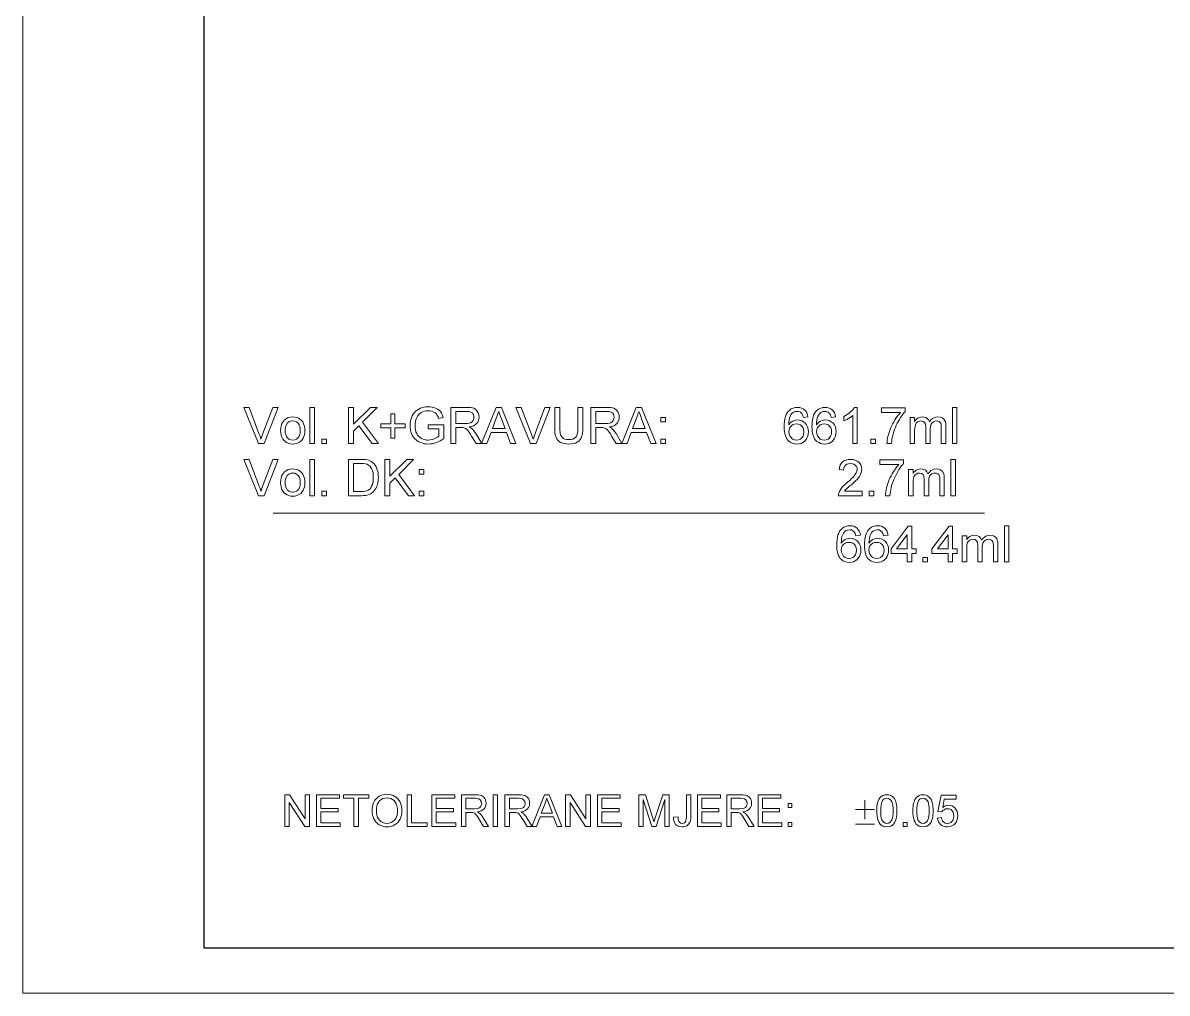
# Model space of a CAD drawing. Extents: x 0 to 297, y 0 to 420.
# Drawn here: x 0 to 126.2, y 0 to 107 of the extents above; entities that cross this region are included whole.
import ezdxf

# ---------------------------------------------------------------- set-up
doc = ezdxf.new("R2010")
doc.units = 0

msp = doc.modelspace()

# ---------------------------------------------------------------- linework, layer by layer
at = {"color": 7, "lineweight": 13}
for p, q in [((0, 0), (0, 420)), ((27.61, 52.95), (106.09, 52.95)), ((0, 0), (297, 0))]:
    msp.add_line(p, q, dxfattribs=at)
at = {"color": 7, "lineweight": 30}
for q in [(20, 415), (292, 5)]:
    msp.add_line((20, 5), q, dxfattribs=at)
at = {"color": 7, "lineweight": 13}
for points in [[(25.98, 60.61), (24.37, 64.61), (24.97, 64.61), (26.05, 61.73), (26.14, 61.51), (26.21, 61.29), (26.27, 61.09), (26.34, 61.3), (26.41, 61.52), (26.49, 61.73), (27.58, 64.61), (28.17, 64.61), (26.62, 60.61)], [(31.66, 60.61), (31.66, 64.61), (32.16, 64.61), (32.16, 60.61)], [(35.94, 60.61), (35.94, 64.61), (36.49, 64.61), (36.49, 62.76), (38.35, 64.61), (39.1, 64.61), (37.46, 62.97), (39.22, 60.61), (38.54, 60.61), (37.07, 62.58), (36.49, 62), (36.49, 60.61)], [(44.72, 62.23), (44.72, 62.67), (46.44, 62.67), (46.44, 61.18), (46.24, 61.04), (46.04, 60.91), (45.83, 60.8), (45.63, 60.72), (45.42, 60.65), (45.2, 60.6), (44.99, 60.57), (44.77, 60.56), (44.54, 60.57), (44.31, 60.6), (44.1, 60.65), (43.89, 60.72), (43.69, 60.81), (43.51, 60.92), (43.34, 61.05), (43.2, 61.19), (43.07, 61.35), (42.96, 61.53), (42.87, 61.73), (42.8, 61.93), (42.75, 62.14), (42.72, 62.37), (42.72, 62.6), (42.72, 62.82), (42.75, 63.05), (42.8, 63.26), (42.87, 63.47), (42.96, 63.68), (43.07, 63.87), (43.19, 64.04), (43.33, 64.19), (43.49, 64.32), (43.67, 64.43), (43.86, 64.51), (44.06, 64.58), (44.27, 64.63), (44.49, 64.66), (44.73, 64.67), (44.94, 64.66), (45.14, 64.64), (45.33, 64.59), (45.52, 64.53), (45.73, 64.43), (45.92, 64.3), (46.07, 64.15), (46.19, 63.96), (46.29, 63.75), (46.37, 63.5), (45.86, 63.37), (45.8, 63.56), (45.72, 63.72), (45.64, 63.85), (45.48, 64), (45.26, 64.12), (45.09, 64.18), (44.91, 64.21), (44.72, 64.23), (44.49, 64.21), (44.28, 64.18), (44.1, 64.11), (43.93, 64.03), (43.79, 63.94), (43.67, 63.82), (43.53, 63.63), (43.42, 63.42), (43.36, 63.23), (43.31, 63.04), (43.28, 62.83), (43.27, 62.62), (43.28, 62.36), (43.32, 62.12), (43.37, 61.91), (43.45, 61.72), (43.55, 61.55), (43.68, 61.4), (43.82, 61.28), (43.98, 61.18), (44.16, 61.1), (44.34, 61.05), (44.53, 61.01), (44.72, 61), (44.95, 61.02), (45.17, 61.07), (45.39, 61.14), (45.59, 61.24), (45.75, 61.34), (45.88, 61.44), (45.88, 62.23)], [(47.22, 60.61), (47.22, 64.61), (48.96, 64.61), (49.2, 64.61), (49.41, 64.59), (49.59, 64.55), (49.74, 64.51), (49.91, 64.42), (50.05, 64.29), (50.17, 64.13), (50.26, 63.94), (50.31, 63.74), (50.33, 63.53), (50.31, 63.33), (50.26, 63.14), (50.18, 62.97), (50.06, 62.82), (49.91, 62.68), (49.73, 62.58), (49.5, 62.5), (49.25, 62.45), (49.43, 62.35), (49.56, 62.25), (49.7, 62.09), (49.84, 61.91), (49.98, 61.71), (50.64, 60.61), (50, 60.61), (49.5, 61.45), (49.36, 61.68), (49.23, 61.86), (49.13, 62.01), (48.99, 62.17), (48.87, 62.27), (48.76, 62.33), (48.64, 62.37), (48.53, 62.39), (48.36, 62.39), (47.77, 62.39), (47.77, 60.61)], [(50.61, 60.61), (52.2, 64.61), (52.81, 64.61), (54.4, 60.61), (53.81, 60.61), (53.36, 61.84), (51.65, 61.84), (51.2, 60.61)], [(56, 60.61), (54.39, 64.61), (54.98, 64.61), (56.07, 61.73), (56.15, 61.51), (56.23, 61.29), (56.29, 61.09), (56.36, 61.3), (56.43, 61.52), (56.51, 61.73), (57.6, 64.61), (58.19, 64.61), (56.64, 60.61)], [(61.23, 64.61), (61.79, 64.61), (61.79, 62.31), (61.78, 62.03), (61.75, 61.77), (61.71, 61.55), (61.65, 61.36), (61.57, 61.19), (61.46, 61.04), (61.33, 60.9), (61.17, 60.78), (60.98, 60.68), (60.76, 60.61), (60.51, 60.57), (60.24, 60.56), (59.98, 60.57), (59.74, 60.61), (59.52, 60.67), (59.33, 60.75), (59.17, 60.86), (59.03, 60.99), (58.92, 61.14), (58.83, 61.31), (58.77, 61.47), (58.73, 61.65), (58.7, 61.85), (58.68, 62.07), (58.68, 62.31), (58.68, 64.61), (59.23, 64.61), (59.23, 62.33), (59.24, 62.09), (59.26, 61.88), (59.28, 61.71), (59.33, 61.57), (59.45, 61.35), (59.64, 61.19), (59.81, 61.12), (59.99, 61.07), (60.2, 61.06), (60.46, 61.08), (60.68, 61.12), (60.86, 61.21), (60.99, 61.32), (61.08, 61.45), (61.15, 61.61), (61.19, 61.81), (61.22, 62.05), (61.23, 62.33)], [(62.68, 60.61), (62.68, 64.61), (64.42, 64.61), (64.66, 64.61), (64.87, 64.59), (65.05, 64.55), (65.2, 64.51), (65.37, 64.42), (65.51, 64.29), (65.63, 64.13), (65.72, 63.94), (65.77, 63.74), (65.79, 63.53), (65.77, 63.33), (65.72, 63.14), (65.64, 62.97), (65.52, 62.82), (65.37, 62.68), (65.19, 62.58), (64.97, 62.5), (64.71, 62.45), (64.89, 62.35), (65.02, 62.25), (65.16, 62.09), (65.3, 61.91), (65.44, 61.71), (66.1, 60.61), (65.46, 60.61), (64.96, 61.45), (64.82, 61.68), (64.7, 61.86), (64.59, 62.01), (64.46, 62.17), (64.33, 62.27), (64.22, 62.33), (64.1, 62.37), (63.99, 62.39), (63.82, 62.39), (63.23, 62.39), (63.23, 60.61)], [(66.07, 60.61), (67.66, 64.61), (68.27, 64.61), (69.86, 60.61), (69.27, 60.61), (68.82, 61.84), (67.11, 61.84), (66.66, 60.61)], [(86.61, 63.56), (86.11, 63.5), (86.03, 63.77), (85.93, 63.95), (85.78, 64.07), (85.61, 64.15), (85.43, 64.17), (85.2, 64.14), (84.98, 64.05), (84.85, 63.93), (84.74, 63.77), (84.64, 63.59), (84.58, 63.42), (84.54, 63.22), (84.51, 62.97), (84.5, 62.7), (84.63, 62.86), (84.78, 62.99), (84.94, 63.1), (85.11, 63.17), (85.29, 63.21), (85.48, 63.23), (85.72, 63.2), (85.94, 63.13), (86.14, 63.02), (86.32, 62.86), (86.47, 62.67), (86.58, 62.45), (86.65, 62.2), (86.67, 61.93), (86.65, 61.68), (86.6, 61.45), (86.5, 61.23), (86.38, 61.03), (86.23, 60.86), (86.05, 60.73), (85.85, 60.64), (85.64, 60.58), (85.4, 60.56), (85.16, 60.58), (84.94, 60.63), (84.74, 60.72), (84.56, 60.85), (84.39, 61.01), (84.29, 61.15), (84.2, 61.31), (84.13, 61.5), (84.07, 61.71), (84.03, 61.94), (84.01, 62.2), (84, 62.48), (84.01, 62.8), (84.04, 63.09), (84.08, 63.36), (84.14, 63.6), (84.22, 63.81), (84.32, 64), (84.44, 64.16), (84.6, 64.32), (84.78, 64.45), (84.99, 64.54), (85.21, 64.6), (85.46, 64.61), (85.69, 64.6), (85.9, 64.54), (86.08, 64.46), (86.25, 64.33), (86.38, 64.18), (86.49, 64), (86.57, 63.79)], [(89.67, 63.56), (89.17, 63.5), (89.09, 63.77), (88.98, 63.95), (88.84, 64.07), (88.67, 64.15), (88.48, 64.17), (88.25, 64.14), (88.04, 64.05), (87.91, 63.93), (87.8, 63.77), (87.7, 63.59), (87.64, 63.42), (87.59, 63.22), (87.57, 62.97), (87.56, 62.7), (87.69, 62.86), (87.83, 62.99), (87.99, 63.1), (88.17, 63.17), (88.35, 63.21), (88.53, 63.23), (88.77, 63.2), (88.99, 63.13), (89.19, 63.02), (89.38, 62.86), (89.53, 62.67), (89.64, 62.45), (89.7, 62.2), (89.72, 61.93), (89.71, 61.68), (89.65, 61.45), (89.56, 61.23), (89.44, 61.03), (89.29, 60.86), (89.11, 60.73), (88.91, 60.64), (88.69, 60.58), (88.46, 60.56), (88.22, 60.58), (88, 60.63), (87.8, 60.72), (87.61, 60.85), (87.45, 61.01), (87.34, 61.15), (87.26, 61.31), (87.18, 61.5), (87.13, 61.71), (87.09, 61.94), (87.07, 62.2), (87.06, 62.48), (87.07, 62.8), (87.09, 63.09), (87.14, 63.36), (87.2, 63.6), (87.28, 63.81), (87.38, 64), (87.49, 64.16), (87.65, 64.32), (87.84, 64.45), (88.04, 64.54), (88.27, 64.6), (88.52, 64.61), (88.74, 64.6), (88.95, 64.54), (89.14, 64.46), (89.3, 64.33), (89.44, 64.18), (89.55, 64), (89.62, 63.79)], [(92.06, 60.61), (91.56, 60.61), (91.56, 63.73), (91.42, 63.62), (91.27, 63.51), (91.08, 63.39), (90.89, 63.29), (90.72, 63.21), (90.56, 63.14), (90.56, 63.61), (90.76, 63.72), (90.95, 63.83), (91.13, 63.95), (91.29, 64.08), (91.48, 64.26), (91.63, 64.44), (91.74, 64.61), (92.06, 64.61)], [(94.72, 64.06), (94.72, 64.56), (97.33, 64.56), (97.33, 64.15), (97.21, 64.01), (97.09, 63.85), (96.96, 63.68), (96.84, 63.49), (96.71, 63.29), (96.59, 63.08), (96.47, 62.85), (96.36, 62.63), (96.26, 62.4), (96.17, 62.17), (96.09, 61.94), (96.02, 61.7), (95.97, 61.5), (95.92, 61.29), (95.88, 61.07), (95.86, 60.85), (95.83, 60.61), (95.33, 60.61), (95.35, 60.81), (95.37, 61.02), (95.41, 61.25), (95.46, 61.49), (95.53, 61.74), (95.6, 61.96), (95.68, 62.18), (95.77, 62.39), (95.86, 62.61), (95.97, 62.82), (96.08, 63.02), (96.2, 63.22), (96.32, 63.41), (96.45, 63.59), (96.57, 63.76), (96.7, 63.91), (96.83, 64.06)], [(102.56, 60.61), (102.56, 64.61), (103.06, 64.61), (103.06, 60.61)], [(28.44, 62.06), (28.45, 62.31), (28.49, 62.54), (28.55, 62.75), (28.63, 62.94), (28.74, 63.1), (28.88, 63.24), (29.07, 63.38), (29.28, 63.48), (29.52, 63.54), (29.77, 63.56), (30, 63.54), (30.21, 63.5), (30.4, 63.42), (30.57, 63.31), (30.73, 63.17), (30.87, 63), (30.97, 62.81), (31.04, 62.6), (31.09, 62.36), (31.1, 62.1), (31.09, 61.84), (31.06, 61.6), (31.01, 61.4), (30.94, 61.23), (30.81, 61.03), (30.65, 60.87), (30.46, 60.73), (30.24, 60.64), (30.01, 60.58), (29.77, 60.56), (29.54, 60.57), (29.33, 60.62), (29.14, 60.7), (28.96, 60.81), (28.81, 60.94), (28.67, 61.11), (28.57, 61.31), (28.5, 61.53), (28.45, 61.78)], [(40.6, 61.23), (40.6, 62.34), (39.49, 62.34), (39.49, 62.78), (40.6, 62.78), (40.6, 63.89), (41.05, 63.89), (41.05, 62.78), (42.16, 62.78), (42.16, 62.34), (41.05, 62.34), (41.05, 61.23)], [(47.77, 62.84), (48.86, 62.84), (49.07, 62.84), (49.25, 62.87), (49.39, 62.91), (49.56, 63.01), (49.67, 63.15), (49.75, 63.33), (49.77, 63.52), (49.75, 63.69), (49.69, 63.85), (49.58, 63.99), (49.43, 64.09), (49.23, 64.15), (48.98, 64.17), (47.77, 64.17)], [(51.81, 62.28), (53.2, 62.28), (52.8, 63.36), (52.71, 63.6), (52.63, 63.81), (52.56, 64), (52.5, 64.17), (52.44, 63.99), (52.37, 63.8), (52.3, 63.62), (52.23, 63.43)], [(63.23, 62.84), (64.32, 62.84), (64.54, 62.84), (64.71, 62.87), (64.85, 62.91), (65.02, 63.01), (65.14, 63.15), (65.21, 63.33), (65.23, 63.52), (65.21, 63.69), (65.15, 63.85), (65.04, 63.99), (64.89, 64.09), (64.69, 64.15), (64.45, 64.17), (63.23, 64.17)], [(67.27, 62.28), (68.66, 62.28), (68.26, 63.36), (68.17, 63.6), (68.1, 63.81), (68.03, 64), (67.97, 64.17), (67.9, 63.99), (67.83, 63.8), (67.76, 63.62), (67.69, 63.43)], [(70.39, 63), (70.39, 63.5), (70.89, 63.5), (70.89, 63)], [(97.89, 60.61), (97.89, 63.5), (98.39, 63.5), (98.39, 63.07), (98.49, 63.21), (98.61, 63.32), (98.74, 63.42), (98.9, 63.5), (99.06, 63.54), (99.24, 63.56), (99.44, 63.54), (99.61, 63.5), (99.75, 63.42), (99.92, 63.25), (100.03, 63.03), (100.18, 63.22), (100.34, 63.37), (100.52, 63.47), (100.72, 63.54), (100.93, 63.56), (101.2, 63.53), (101.42, 63.45), (101.6, 63.32), (101.7, 63.19), (101.78, 63.02), (101.82, 62.82), (101.83, 62.59), (101.83, 60.61), (101.33, 60.61), (101.33, 62.41), (101.32, 62.66), (101.29, 62.83), (101.22, 62.95), (101.11, 63.04), (100.98, 63.09), (100.82, 63.11), (100.63, 63.09), (100.46, 63.03), (100.31, 62.91), (100.2, 62.75), (100.13, 62.54), (100.11, 62.27), (100.11, 60.61), (99.61, 60.61), (99.61, 62.47), (99.58, 62.75), (99.49, 62.95), (99.34, 63.07), (99.1, 63.11), (98.91, 63.09), (98.72, 63.01), (98.57, 62.87), (98.47, 62.69), (98.43, 62.53), (98.4, 62.33), (98.39, 62.1), (98.39, 60.61)], [(28.94, 62.06), (28.95, 61.81), (29, 61.6), (29.07, 61.41), (29.17, 61.27), (29.35, 61.12), (29.55, 61.03), (29.77, 61), (30, 61.03), (30.19, 61.12), (30.37, 61.27), (30.47, 61.42), (30.54, 61.6), (30.59, 61.82), (30.6, 62.08), (30.59, 62.32), (30.54, 62.53), (30.47, 62.7), (30.37, 62.85), (30.19, 63), (30, 63.08), (29.77, 63.11), (29.55, 63.09), (29.35, 63), (29.17, 62.85), (29.07, 62.7), (29, 62.52), (28.95, 62.31)], [(84.5, 61.94), (84.53, 61.7), (84.62, 61.47), (84.75, 61.27), (84.92, 61.12), (85.13, 61.03), (85.37, 61), (85.59, 61.03), (85.78, 61.11), (85.95, 61.25), (86.07, 61.43), (86.14, 61.65), (86.17, 61.91), (86.14, 62.16), (86.07, 62.37), (85.95, 62.55), (85.78, 62.68), (85.58, 62.76), (85.35, 62.78), (85.12, 62.76), (84.92, 62.68), (84.75, 62.55), (84.61, 62.38), (84.53, 62.17)], [(87.56, 61.94), (87.59, 61.7), (87.67, 61.47), (87.8, 61.27), (87.98, 61.12), (88.18, 61.03), (88.42, 61), (88.64, 61.03), (88.84, 61.11), (89, 61.25), (89.12, 61.43), (89.2, 61.65), (89.22, 61.91), (89.2, 62.16), (89.13, 62.37), (89, 62.55), (88.84, 62.68), (88.64, 62.76), (88.4, 62.78), (88.18, 62.76), (87.98, 62.68), (87.8, 62.55), (87.67, 62.38), (87.58, 62.17)], [(32.99, 60.61), (32.99, 61.11), (33.49, 61.11), (33.49, 60.61)], [(70.39, 60.61), (70.39, 61.11), (70.89, 61.11), (70.89, 60.61)], [(93.56, 60.61), (93.56, 61.11), (94.06, 61.11), (94.06, 60.61)], [(25.98, 54.87), (24.37, 58.87), (24.97, 58.87), (26.05, 55.99), (26.14, 55.77), (26.21, 55.55), (26.27, 55.34), (26.34, 55.56), (26.41, 55.78), (26.49, 55.99), (27.58, 58.87), (28.17, 58.87), (26.62, 54.87)], [(31.66, 54.87), (31.66, 58.87), (32.16, 58.87), (32.16, 54.87)], [(35.94, 54.87), (35.94, 58.87), (37.3, 58.87), (37.59, 58.86), (37.82, 58.85), (38.01, 58.81), (38.22, 58.75), (38.42, 58.65), (38.59, 58.53), (38.74, 58.38), (38.86, 58.22), (38.97, 58.04), (39.06, 57.84), (39.13, 57.63), (39.18, 57.4), (39.21, 57.15), (39.22, 56.89), (39.21, 56.67), (39.19, 56.46), (39.16, 56.27), (39.11, 56.08), (39.03, 55.86), (38.94, 55.67), (38.84, 55.5), (38.73, 55.36), (38.61, 55.24), (38.48, 55.14), (38.34, 55.06), (38.18, 54.99), (38, 54.94), (37.81, 54.9), (37.6, 54.88), (37.37, 54.87)], [(36.49, 55.32), (37.32, 55.32), (37.56, 55.32), (37.76, 55.35), (37.92, 55.39), (38.12, 55.48), (38.27, 55.6), (38.39, 55.74), (38.48, 55.92), (38.56, 56.12), (38.6, 56.29), (38.63, 56.47), (38.65, 56.68), (38.66, 56.9), (38.65, 57.14), (38.63, 57.36), (38.59, 57.56), (38.53, 57.73), (38.46, 57.88), (38.32, 58.09), (38.15, 58.24), (37.97, 58.34), (37.81, 58.39), (37.59, 58.42), (37.31, 58.43), (36.49, 58.43)], [(39.94, 54.87), (39.94, 58.87), (40.49, 58.87), (40.49, 57.02), (42.35, 58.87), (43.1, 58.87), (41.46, 57.22), (43.22, 54.87), (42.54, 54.87), (41.07, 56.83), (40.49, 56.26), (40.49, 54.87)], [(92.6, 55.37), (92.6, 54.87), (89.99, 54.87), (90, 55.05), (90.05, 55.22), (90.12, 55.4), (90.23, 55.58), (90.35, 55.76), (90.47, 55.89), (90.62, 56.04), (90.78, 56.19), (90.98, 56.35), (91.22, 56.56), (91.42, 56.75), (91.59, 56.91), (91.73, 57.06), (91.83, 57.19), (91.95, 57.39), (92.02, 57.58), (92.05, 57.77), (92.03, 57.94), (91.96, 58.1), (91.84, 58.24), (91.69, 58.34), (91.52, 58.4), (91.31, 58.43), (91.1, 58.4), (90.91, 58.34), (90.76, 58.23), (90.64, 58.09), (90.57, 57.91), (90.55, 57.7), (90.05, 57.76), (90.09, 58.01), (90.17, 58.24), (90.28, 58.43), (90.43, 58.59), (90.61, 58.71), (90.82, 58.8), (91.06, 58.85), (91.32, 58.87), (91.59, 58.85), (91.83, 58.79), (92.04, 58.69), (92.22, 58.55), (92.36, 58.38), (92.47, 58.2), (92.53, 57.99), (92.55, 57.77), (92.53, 57.53), (92.46, 57.3), (92.39, 57.14), (92.29, 56.98), (92.16, 56.81), (92.04, 56.67), (91.88, 56.51), (91.68, 56.33), (91.45, 56.12), (91.25, 55.95), (91.08, 55.82), (90.96, 55.71), (90.87, 55.63), (90.75, 55.5), (90.64, 55.37)], [(94.55, 58.32), (94.55, 58.82), (97.16, 58.82), (97.16, 58.41), (97.03, 58.27), (96.91, 58.11), (96.79, 57.94), (96.66, 57.75), (96.54, 57.55), (96.41, 57.33), (96.3, 57.11), (96.19, 56.88), (96.09, 56.66), (96, 56.43), (95.92, 56.19), (95.84, 55.96), (95.79, 55.76), (95.75, 55.55), (95.71, 55.33), (95.68, 55.1), (95.66, 54.87), (95.16, 54.87), (95.17, 55.07), (95.2, 55.28), (95.24, 55.5), (95.29, 55.74), (95.36, 56), (95.43, 56.22), (95.5, 56.44), (95.59, 56.65), (95.69, 56.86), (95.79, 57.07), (95.9, 57.28), (96.02, 57.48), (96.15, 57.67), (96.27, 57.84), (96.4, 58.01), (96.53, 58.17), (96.66, 58.32)], [(102.38, 54.87), (102.38, 58.87), (102.88, 58.87), (102.88, 54.87)], [(28.44, 56.32), (28.45, 56.57), (28.49, 56.8), (28.55, 57.01), (28.63, 57.19), (28.74, 57.36), (28.88, 57.5), (29.07, 57.64), (29.28, 57.74), (29.52, 57.8), (29.77, 57.82), (30, 57.8), (30.21, 57.75), (30.4, 57.68), (30.57, 57.57), (30.73, 57.43), (30.87, 57.26), (30.97, 57.07), (31.04, 56.86), (31.09, 56.62), (31.1, 56.36), (31.09, 56.09), (31.06, 55.86), (31.01, 55.66), (30.94, 55.48), (30.81, 55.29), (30.65, 55.12), (30.46, 54.99), (30.24, 54.89), (30.01, 54.83), (29.77, 54.82), (29.54, 54.83), (29.33, 54.88), (29.14, 54.95), (28.96, 55.06), (28.81, 55.2), (28.67, 55.37), (28.57, 55.56), (28.5, 55.79), (28.45, 56.04)], [(28.94, 56.32), (28.95, 56.07), (29, 55.85), (29.07, 55.67), (29.17, 55.52), (29.35, 55.38), (29.55, 55.29), (29.77, 55.26), (30, 55.29), (30.19, 55.38), (30.37, 55.52), (30.47, 55.67), (30.54, 55.86), (30.59, 56.08), (30.6, 56.33), (30.59, 56.57), (30.54, 56.78), (30.47, 56.96), (30.37, 57.11), (30.19, 57.25), (30, 57.34), (29.77, 57.37), (29.55, 57.34), (29.35, 57.25), (29.17, 57.11), (29.07, 56.96), (29, 56.78), (28.95, 56.56)], [(43.72, 57.26), (43.72, 57.76), (44.22, 57.76), (44.22, 57.26)], [(97.72, 54.87), (97.72, 57.76), (98.22, 57.76), (98.22, 57.32), (98.31, 57.46), (98.43, 57.58), (98.57, 57.68), (98.72, 57.76), (98.89, 57.8), (99.07, 57.82), (99.26, 57.8), (99.43, 57.75), (99.58, 57.68), (99.75, 57.51), (99.86, 57.29), (100.01, 57.48), (100.17, 57.63), (100.35, 57.73), (100.55, 57.79), (100.76, 57.82), (101.03, 57.79), (101.25, 57.71), (101.43, 57.58), (101.53, 57.44), (101.6, 57.28), (101.64, 57.08), (101.66, 56.85), (101.66, 54.87), (101.16, 54.87), (101.16, 56.67), (101.15, 56.92), (101.11, 57.09), (101.04, 57.2), (100.94, 57.29), (100.8, 57.35), (100.64, 57.37), (100.45, 57.35), (100.28, 57.28), (100.14, 57.17), (100.03, 57.01), (99.96, 56.8), (99.94, 56.53), (99.94, 54.87), (99.44, 54.87), (99.44, 56.73), (99.41, 57.01), (99.32, 57.21), (99.16, 57.33), (98.93, 57.37), (98.73, 57.34), (98.55, 57.26), (98.4, 57.13), (98.29, 56.95), (98.25, 56.79), (98.22, 56.59), (98.22, 56.35), (98.22, 54.87)], [(32.99, 54.87), (32.99, 55.37), (33.49, 55.37), (33.49, 54.87)], [(43.72, 54.87), (43.72, 55.37), (44.22, 55.37), (44.22, 54.87)], [(93.38, 54.87), (93.38, 55.37), (93.88, 55.37), (93.88, 54.87)], [(92.4, 50.5), (91.9, 50.44), (91.82, 50.71), (91.72, 50.89), (91.57, 51.01), (91.41, 51.09), (91.22, 51.11), (90.99, 51.08), (90.77, 50.99), (90.64, 50.87), (90.53, 50.72), (90.43, 50.53), (90.37, 50.36), (90.33, 50.16), (90.3, 49.92), (90.29, 49.64), (90.42, 49.8), (90.57, 49.93), (90.73, 50.04), (90.9, 50.11), (91.08, 50.15), (91.27, 50.17), (91.51, 50.14), (91.73, 50.08), (91.93, 49.96), (92.11, 49.8), (92.26, 49.61), (92.37, 49.39), (92.44, 49.14), (92.46, 48.87), (92.44, 48.62), (92.39, 48.39), (92.29, 48.17), (92.17, 47.97), (92.02, 47.8), (91.84, 47.67), (91.64, 47.58), (91.43, 47.52), (91.19, 47.5), (90.96, 47.52), (90.73, 47.57), (90.53, 47.66), (90.35, 47.79), (90.18, 47.95), (90.08, 48.09), (89.99, 48.25), (89.92, 48.44), (89.86, 48.65), (89.82, 48.89), (89.8, 49.14), (89.79, 49.43), (89.8, 49.74), (89.83, 50.03), (89.87, 50.3), (89.93, 50.54), (90.01, 50.75), (90.11, 50.94), (90.23, 51.1), (90.39, 51.26), (90.57, 51.39), (90.78, 51.48), (91, 51.54), (91.25, 51.56), (91.48, 51.54), (91.69, 51.49), (91.87, 51.4), (92.04, 51.28), (92.17, 51.12), (92.28, 50.94), (92.36, 50.73)], [(95.46, 50.5), (94.96, 50.44), (94.88, 50.71), (94.77, 50.89), (94.63, 51.01), (94.46, 51.09), (94.27, 51.11), (94.04, 51.08), (93.83, 50.99), (93.7, 50.87), (93.59, 50.72), (93.49, 50.53), (93.43, 50.36), (93.39, 50.16), (93.36, 49.92), (93.35, 49.64), (93.48, 49.8), (93.62, 49.93), (93.78, 50.04), (93.96, 50.11), (94.14, 50.15), (94.32, 50.17), (94.56, 50.14), (94.78, 50.08), (94.98, 49.96), (95.17, 49.8), (95.32, 49.61), (95.43, 49.39), (95.49, 49.14), (95.51, 48.87), (95.5, 48.62), (95.44, 48.39), (95.35, 48.17), (95.23, 47.97), (95.08, 47.8), (94.9, 47.67), (94.7, 47.58), (94.48, 47.52), (94.25, 47.5), (94.01, 47.52), (93.79, 47.57), (93.59, 47.66), (93.4, 47.79), (93.24, 47.95), (93.13, 48.09), (93.05, 48.25), (92.98, 48.44), (92.92, 48.65), (92.88, 48.89), (92.86, 49.14), (92.85, 49.43), (92.86, 49.74), (92.88, 50.03), (92.93, 50.3), (92.99, 50.54), (93.07, 50.75), (93.17, 50.94), (93.28, 51.1), (93.44, 51.26), (93.63, 51.39), (93.83, 51.48), (94.06, 51.54), (94.31, 51.56), (94.53, 51.54), (94.74, 51.49), (94.93, 51.4), (95.09, 51.28), (95.23, 51.12), (95.34, 50.94), (95.41, 50.73)], [(97.57, 47.56), (97.57, 48.5), (95.79, 48.5), (95.79, 49), (97.68, 51.5), (98.07, 51.5), (98.07, 49), (98.57, 49), (98.57, 48.5), (98.07, 48.5), (98.07, 47.56)], [(97.57, 49), (97.57, 50.54), (96.4, 49)], [(102.07, 47.56), (102.07, 48.5), (100.29, 48.5), (100.29, 49), (102.18, 51.5), (102.57, 51.5), (102.57, 49), (103.07, 49), (103.07, 48.5), (102.57, 48.5), (102.57, 47.56)], [(102.07, 49), (102.07, 50.54), (100.9, 49)], [(103.63, 47.56), (103.63, 50.44), (104.13, 50.44), (104.13, 50.01), (104.22, 50.15), (104.34, 50.27), (104.48, 50.37), (104.63, 50.44), (104.8, 50.49), (104.98, 50.5), (105.17, 50.48), (105.34, 50.44), (105.49, 50.36), (105.66, 50.2), (105.77, 49.98), (105.92, 50.16), (106.08, 50.31), (106.26, 50.42), (106.46, 50.48), (106.67, 50.5), (106.94, 50.47), (107.16, 50.39), (107.34, 50.26), (107.44, 50.13), (107.51, 49.96), (107.56, 49.76), (107.57, 49.53), (107.57, 47.56), (107.07, 47.56), (107.07, 49.35), (107.06, 49.6), (107.02, 49.77), (106.95, 49.89), (106.85, 49.98), (106.71, 50.04), (106.55, 50.06), (106.36, 50.03), (106.19, 49.97), (106.05, 49.86), (105.94, 49.7), (105.87, 49.48), (105.85, 49.21), (105.85, 47.56), (105.35, 47.56), (105.35, 49.41), (105.32, 49.69), (105.23, 49.89), (105.07, 50.02), (104.84, 50.06), (104.64, 50.03), (104.46, 49.95), (104.31, 49.82), (104.2, 49.63), (104.16, 49.48), (104.13, 49.28), (104.13, 49.04), (104.13, 47.56)], [(108.29, 47.56), (108.29, 51.56), (108.79, 51.56), (108.79, 47.56)], [(90.29, 48.88), (90.32, 48.64), (90.41, 48.41), (90.54, 48.21), (90.71, 48.06), (90.92, 47.97), (91.16, 47.94), (91.38, 47.97), (91.57, 48.05), (91.74, 48.19), (91.86, 48.37), (91.93, 48.59), (91.96, 48.85), (91.93, 49.1), (91.86, 49.32), (91.74, 49.49), (91.57, 49.62), (91.37, 49.7), (91.14, 49.72), (90.91, 49.7), (90.71, 49.62), (90.54, 49.49), (90.4, 49.32), (90.32, 49.12)], [(93.35, 48.88), (93.38, 48.64), (93.46, 48.41), (93.59, 48.21), (93.77, 48.06), (93.97, 47.97), (94.21, 47.94), (94.43, 47.97), (94.63, 48.05), (94.79, 48.19), (94.91, 48.37), (94.99, 48.59), (95.01, 48.85), (94.99, 49.1), (94.92, 49.32), (94.79, 49.49), (94.63, 49.62), (94.43, 49.7), (94.19, 49.72), (93.97, 49.7), (93.77, 49.62), (93.59, 49.49), (93.46, 49.32), (93.37, 49.12)], [(99.29, 47.56), (99.29, 48.06), (99.79, 48.06), (99.79, 47.56)], [(28.89, 18.38), (28.89, 21.88), (29.41, 21.88), (31.13, 19.24), (31.13, 21.88), (31.61, 21.88), (31.61, 18.38), (31.1, 18.38), (29.38, 21.03), (29.38, 18.38)], [(32.39, 18.38), (32.39, 21.88), (34.92, 21.88), (34.92, 21.5), (32.88, 21.5), (32.88, 20.38), (34.77, 20.38), (34.77, 19.99), (32.88, 19.99), (32.88, 18.77), (35.02, 18.77), (35.02, 18.38)], [(36.52, 18.38), (36.52, 21.5), (35.36, 21.5), (35.36, 21.88), (38.18, 21.88), (38.18, 21.5), (37.01, 21.5), (37.01, 18.38)], [(38.52, 20.09), (38.53, 20.37), (38.57, 20.62), (38.63, 20.86), (38.72, 21.08), (38.84, 21.27), (38.98, 21.44), (39.14, 21.59), (39.32, 21.72), (39.51, 21.81), (39.72, 21.88), (39.94, 21.92), (40.17, 21.93), (40.41, 21.92), (40.63, 21.88), (40.84, 21.8), (41.04, 21.7), (41.22, 21.58), (41.37, 21.43), (41.51, 21.26), (41.62, 21.06), (41.71, 20.85), (41.77, 20.62), (41.81, 20.38), (41.82, 20.13), (41.81, 19.87), (41.77, 19.63), (41.7, 19.4), (41.61, 19.18), (41.49, 18.99), (41.35, 18.82), (41.19, 18.67), (41.01, 18.55), (40.81, 18.46), (40.61, 18.39), (40.39, 18.35), (40.17, 18.34), (39.93, 18.35), (39.71, 18.4), (39.5, 18.47), (39.3, 18.57), (39.12, 18.7), (38.96, 18.85), (38.83, 19.03), (38.72, 19.22), (38.63, 19.43), (38.57, 19.64), (38.53, 19.86)], [(39, 20.08), (39.02, 19.84), (39.06, 19.62), (39.12, 19.42), (39.22, 19.24), (39.34, 19.09), (39.51, 18.93), (39.71, 18.82), (39.93, 18.75), (40.17, 18.72), (40.41, 18.75), (40.63, 18.82), (40.83, 18.93), (41.01, 19.09), (41.13, 19.25), (41.22, 19.43), (41.28, 19.64), (41.32, 19.87), (41.34, 20.13), (41.33, 20.34), (41.3, 20.53), (41.26, 20.71), (41.2, 20.88), (41.09, 21.07), (40.95, 21.24), (40.78, 21.37), (40.6, 21.47), (40.39, 21.52), (40.17, 21.54), (39.94, 21.52), (39.73, 21.46), (39.53, 21.35), (39.35, 21.21), (39.22, 21.05), (39.13, 20.87), (39.06, 20.64), (39.02, 20.38)], [(42.41, 18.38), (42.41, 21.88), (42.89, 21.88), (42.89, 18.77), (44.59, 18.77), (44.59, 18.38)], [(45.13, 18.38), (45.13, 21.88), (47.66, 21.88), (47.66, 21.5), (45.61, 21.5), (45.61, 20.38), (47.51, 20.38), (47.51, 19.99), (45.61, 19.99), (45.61, 18.77), (47.75, 18.77), (47.75, 18.38)], [(48.39, 18.38), (48.39, 21.88), (49.91, 21.88), (50.19, 21.87), (50.42, 21.84), (50.6, 21.79), (50.81, 21.66), (50.97, 21.46), (51.05, 21.3), (51.09, 21.12), (51.11, 20.94), (51.08, 20.7), (51, 20.49), (50.88, 20.31), (50.75, 20.2), (50.58, 20.1), (50.39, 20.03), (50.16, 19.99), (50.32, 19.9), (50.43, 19.81), (50.56, 19.68), (50.68, 19.52), (50.8, 19.34), (51.38, 18.38), (50.82, 18.38), (50.38, 19.12), (50.26, 19.31), (50.15, 19.48), (50.06, 19.6), (49.94, 19.75), (49.84, 19.84), (49.63, 19.92), (49.39, 19.94), (48.87, 19.94), (48.87, 18.38)], [(48.87, 20.33), (49.82, 20.33), (50.09, 20.35), (50.29, 20.4), (50.43, 20.48), (50.54, 20.61), (50.6, 20.76), (50.62, 20.92), (50.58, 21.15), (50.46, 21.33), (50.32, 21.42), (50.15, 21.48), (49.93, 21.5), (48.87, 21.5)], [(51.87, 18.38), (51.87, 21.88), (52.36, 21.88), (52.36, 18.38)], [(53.18, 18.38), (53.18, 21.88), (54.71, 21.88), (54.99, 21.87), (55.21, 21.84), (55.39, 21.79), (55.6, 21.66), (55.77, 21.46), (55.84, 21.3), (55.89, 21.12), (55.9, 20.94), (55.88, 20.7), (55.8, 20.49), (55.67, 20.31), (55.54, 20.2), (55.38, 20.1), (55.19, 20.03), (54.96, 19.99), (55.12, 19.9), (55.23, 19.81), (55.36, 19.68), (55.48, 19.52), (55.6, 19.34), (56.18, 18.38), (55.62, 18.38), (55.18, 19.12), (55.06, 19.31), (54.95, 19.48), (54.86, 19.6), (54.74, 19.75), (54.63, 19.84), (54.43, 19.92), (54.18, 19.94), (53.67, 19.94), (53.67, 18.38)], [(53.67, 20.33), (54.62, 20.33), (54.89, 20.35), (55.09, 20.4), (55.23, 20.48), (55.33, 20.61), (55.4, 20.76), (55.42, 20.92), (55.38, 21.15), (55.25, 21.33), (55.12, 21.42), (54.95, 21.48), (54.73, 21.5), (53.67, 21.5)], [(56.15, 18.38), (57.54, 21.88), (58.08, 21.88), (59.47, 18.38), (58.95, 18.38), (58.56, 19.45), (57.06, 19.45), (56.67, 18.38)], [(57.2, 19.84), (58.42, 19.84), (58.07, 20.79), (57.99, 21), (57.92, 21.18), (57.86, 21.35), (57.81, 21.5), (57.73, 21.28), (57.65, 21.07), (57.57, 20.85)], [(59.88, 18.38), (59.88, 21.88), (60.4, 21.88), (62.12, 19.24), (62.12, 21.88), (62.61, 21.88), (62.61, 18.38), (62.09, 18.38), (60.37, 21.03), (60.37, 18.38)], [(63.38, 18.38), (63.38, 21.88), (65.91, 21.88), (65.91, 21.5), (63.87, 21.5), (63.87, 20.38), (65.77, 20.38), (65.77, 19.99), (63.87, 19.99), (63.87, 18.77), (66.01, 18.77), (66.01, 18.38)], [(67.95, 18.38), (67.95, 21.88), (68.68, 21.88), (69.47, 19.42), (69.54, 19.21), (69.59, 19.04), (69.63, 18.91), (69.67, 19.05), (69.73, 19.24), (69.8, 19.46), (70.59, 21.88), (71.31, 21.88), (71.31, 18.38), (70.82, 18.38), (70.82, 21.35), (69.87, 18.38), (69.38, 18.38), (68.44, 21.35), (68.44, 18.38)], [(71.79, 19.4), (72.28, 19.45), (72.3, 19.2), (72.34, 19.01), (72.41, 18.88), (72.55, 18.76), (72.74, 18.72), (72.88, 18.74), (73.01, 18.8), (73.1, 18.9), (73.16, 19.02), (73.19, 19.2), (73.2, 19.46), (73.2, 21.88), (73.69, 21.88), (73.69, 19.51), (73.68, 19.24), (73.64, 19.01), (73.58, 18.83), (73.45, 18.62), (73.25, 18.46), (73.09, 18.39), (72.92, 18.35), (72.72, 18.34), (72.44, 18.37), (72.21, 18.45), (72.02, 18.6), (71.92, 18.75), (71.85, 18.93), (71.8, 19.15)], [(74.42, 18.38), (74.42, 21.88), (76.95, 21.88), (76.95, 21.5), (74.9, 21.5), (74.9, 20.38), (76.8, 20.38), (76.8, 19.99), (74.9, 19.99), (74.9, 18.77), (77.04, 18.77), (77.04, 18.38)], [(77.68, 18.38), (77.68, 21.88), (79.2, 21.88), (79.48, 21.87), (79.71, 21.84), (79.89, 21.79), (80.1, 21.66), (80.26, 21.46), (80.34, 21.3), (80.38, 21.12), (80.4, 20.94), (80.37, 20.7), (80.29, 20.49), (80.17, 20.31), (80.04, 20.2), (79.87, 20.1), (79.68, 20.03), (79.45, 19.99), (79.61, 19.9), (79.72, 19.81), (79.85, 19.68), (79.97, 19.52), (80.09, 19.34), (80.67, 18.38), (80.11, 18.38), (79.67, 19.12), (79.55, 19.31), (79.44, 19.48), (79.35, 19.6), (79.23, 19.75), (79.13, 19.84), (78.92, 19.92), (78.68, 19.94), (78.16, 19.94), (78.16, 18.38)], [(78.16, 20.33), (79.11, 20.33), (79.38, 20.35), (79.58, 20.4), (79.72, 20.48), (79.83, 20.61), (79.89, 20.76), (79.91, 20.92), (79.87, 21.15), (79.75, 21.33), (79.61, 21.42), (79.44, 21.48), (79.22, 21.5), (78.16, 21.5)], [(81.11, 18.38), (81.11, 21.88), (83.64, 21.88), (83.64, 21.5), (81.6, 21.5), (81.6, 20.38), (83.49, 20.38), (83.49, 19.99), (81.6, 19.99), (81.6, 18.77), (83.74, 18.77), (83.74, 18.38)], [(94.21, 20.11), (94.21, 20.35), (94.23, 20.57), (94.25, 20.77), (94.29, 20.95), (94.33, 21.11), (94.43, 21.35), (94.55, 21.54), (94.7, 21.69), (94.88, 21.8), (95.09, 21.86), (95.32, 21.88), (95.5, 21.87), (95.67, 21.83), (95.82, 21.77), (96.02, 21.63), (96.16, 21.45), (96.24, 21.3), (96.31, 21.12), (96.36, 20.93), (96.4, 20.76), (96.42, 20.57), (96.44, 20.35), (96.44, 20.11), (96.44, 19.87), (96.42, 19.66), (96.4, 19.46), (96.36, 19.27), (96.32, 19.11), (96.22, 18.87), (96.1, 18.68), (95.95, 18.53), (95.77, 18.42), (95.56, 18.36), (95.32, 18.34), (95.09, 18.36), (94.88, 18.42), (94.7, 18.52), (94.54, 18.67), (94.44, 18.84), (94.36, 19.04), (94.29, 19.26), (94.24, 19.51), (94.21, 19.8)], [(94.64, 20.11), (94.65, 19.79), (94.67, 19.52), (94.71, 19.29), (94.77, 19.12), (94.84, 18.99), (94.98, 18.84), (95.14, 18.75), (95.32, 18.72), (95.51, 18.75), (95.67, 18.84), (95.81, 18.99), (95.88, 19.12), (95.93, 19.3), (95.97, 19.52), (96, 19.79), (96, 20.11), (96, 20.42), (95.97, 20.69), (95.94, 20.91), (95.88, 21.09), (95.81, 21.22), (95.67, 21.37), (95.51, 21.47), (95.32, 21.5), (95.14, 21.47), (94.98, 21.39), (94.85, 21.25), (94.77, 21.11), (94.72, 20.92), (94.68, 20.69), (94.65, 20.42)], [(98.19, 20.11), (98.2, 20.35), (98.21, 20.57), (98.24, 20.77), (98.27, 20.95), (98.32, 21.11), (98.41, 21.35), (98.54, 21.54), (98.69, 21.69), (98.87, 21.8), (99.07, 21.86), (99.31, 21.88), (99.49, 21.87), (99.65, 21.83), (99.81, 21.77), (100, 21.63), (100.15, 21.45), (100.23, 21.3), (100.29, 21.12), (100.35, 20.93), (100.38, 20.76), (100.41, 20.57), (100.42, 20.35), (100.43, 20.11), (100.42, 19.87), (100.41, 19.66), (100.38, 19.46), (100.35, 19.27), (100.3, 19.11), (100.21, 18.87), (100.08, 18.68), (99.93, 18.53), (99.75, 18.42), (99.55, 18.36), (99.31, 18.34), (99.07, 18.36), (98.87, 18.42), (98.69, 18.52), (98.53, 18.67), (98.43, 18.84), (98.34, 19.04), (98.28, 19.26), (98.23, 19.51), (98.2, 19.8)], [(98.63, 20.11), (98.64, 19.79), (98.66, 19.52), (98.7, 19.29), (98.75, 19.12), (98.83, 18.99), (98.97, 18.84), (99.13, 18.75), (99.31, 18.72), (99.49, 18.75), (99.65, 18.84), (99.79, 18.99), (99.86, 19.12), (99.92, 19.3), (99.96, 19.52), (99.98, 19.79), (99.99, 20.11), (99.98, 20.42), (99.96, 20.69), (99.92, 20.91), (99.87, 21.09), (99.8, 21.22), (99.66, 21.37), (99.5, 21.47), (99.31, 21.5), (99.12, 21.47), (98.97, 21.39), (98.83, 21.25), (98.76, 21.11), (98.7, 20.92), (98.66, 20.69), (98.64, 20.42)], [(100.91, 19.31), (101.35, 19.36), (101.4, 19.16), (101.47, 19.01), (101.56, 18.88), (101.75, 18.76), (102, 18.72), (102.21, 18.75), (102.38, 18.83), (102.52, 18.95), (102.63, 19.12), (102.69, 19.32), (102.71, 19.56), (102.69, 19.78), (102.63, 19.97), (102.54, 20.12), (102.4, 20.24), (102.22, 20.31), (102, 20.33), (101.8, 20.31), (101.64, 20.23), (101.5, 20.13), (101.4, 19.99), (100.96, 20.04), (101.3, 21.84), (102.96, 21.84), (102.96, 21.4), (101.66, 21.4), (101.5, 20.49), (101.7, 20.62), (101.91, 20.69), (102.12, 20.72), (102.33, 20.7), (102.52, 20.64), (102.69, 20.54), (102.85, 20.4), (102.98, 20.23), (103.08, 20.04), (103.13, 19.82), (103.15, 19.58), (103.13, 19.35), (103.08, 19.14), (103, 18.94), (102.88, 18.76), (102.71, 18.58), (102.5, 18.44), (102.26, 18.36), (102, 18.34), (101.78, 18.35), (101.58, 18.4), (101.4, 18.49), (101.25, 18.6), (101.12, 18.75), (101.02, 18.91), (100.95, 19.1)], [(84.42, 20.47), (84.42, 20.91), (84.85, 20.91), (84.85, 20.47)], [(84.42, 18.38), (84.42, 18.82), (84.85, 18.82), (84.85, 18.38)], [(97.12, 18.38), (97.12, 18.82), (97.56, 18.82), (97.56, 18.38)]]:
    msp.add_lwpolyline(points, close=True, dxfattribs=at)
for points in [[(91.86, 20.25), (93.96, 20.25)], [(92.91, 19.2), (92.91, 21.3)], [(91.86, 18.62), (93.96, 18.62)]]:
    msp.add_lwpolyline(points, dxfattribs=at)

doc.saveas('drawing.dxf')
